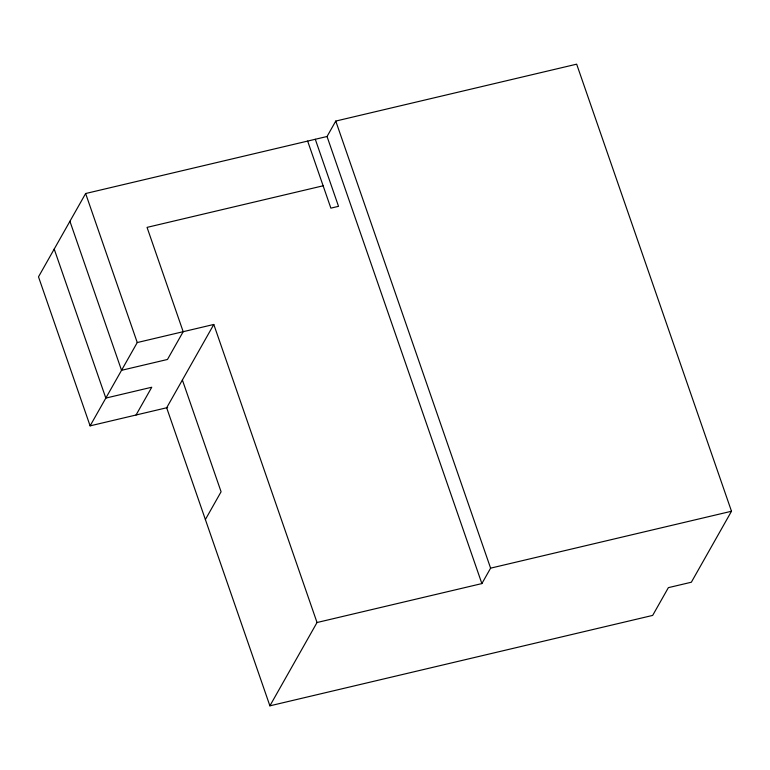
<?xml version="1.0" encoding="UTF-8"?>
<svg xmlns="http://www.w3.org/2000/svg" width="770" height="770" viewBox="0 0 770 770"><rect width="100%" height="100%" fill="white"/><g stroke="black" fill="none" stroke-linecap="round" stroke-linejoin="round"><path stroke-width="1.16" d="M269.895 705.83L317.028 622.516L213.8 324.459L166.667 407.773L269.895 705.83L652.671 615.413L668.379 587.645L691.345 582.226L731.5 511.251L576.663 64.17L335.768 121.073L327.038 136.502L85.634 193.52L38.5 276.834L90.109 425.858L167.648 407.542M90.109 425.858L137.252 342.544L213.8 324.459M136.049 415.011L151.757 387.233L105.827 398.09L54.208 249.056M205.378 519.548L221.086 491.77L182.384 380.005M317.028 622.516L481.876 583.583L490.606 568.154L731.5 511.251M323.131 185.791L147.051 227.381L183.183 331.697L167.475 359.465L121.535 370.312L69.926 221.288M335.768 121.073L490.606 568.154M327.038 136.502L481.876 583.583M315.296 139.274L338.521 206.331L330.869 208.141L307.644 141.083M85.634 193.52L137.252 342.544"/></g></svg>
